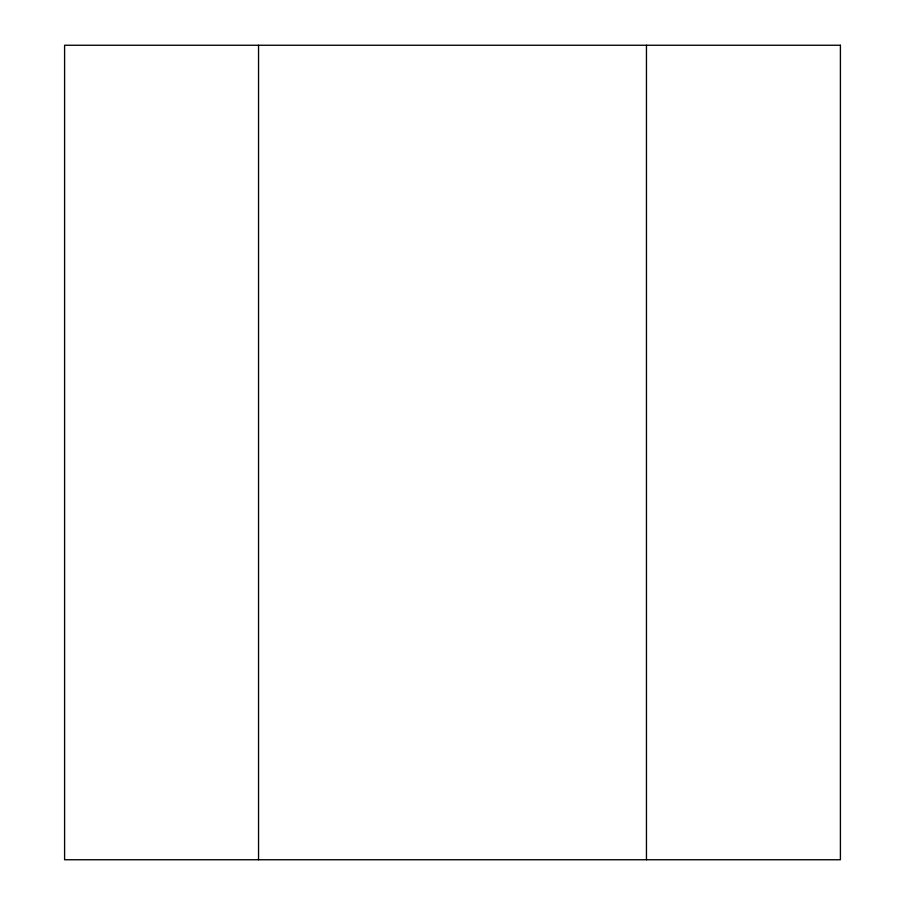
<?xml version="1.0" encoding="UTF-8"?>
<svg xmlns="http://www.w3.org/2000/svg" width="905" height="905" viewBox="0 0 905 905"><rect width="100%" height="100%" fill="white"/><g stroke="black" fill="none" stroke-linecap="round" stroke-linejoin="round"><path stroke-width="1.36" d="M646.453 45.25L646.453 859.75M258.547 45.25L258.547 859.75M840.406 45.25L64.594 45.25L64.594 859.75L840.406 859.75L840.406 45.25"/></g></svg>
